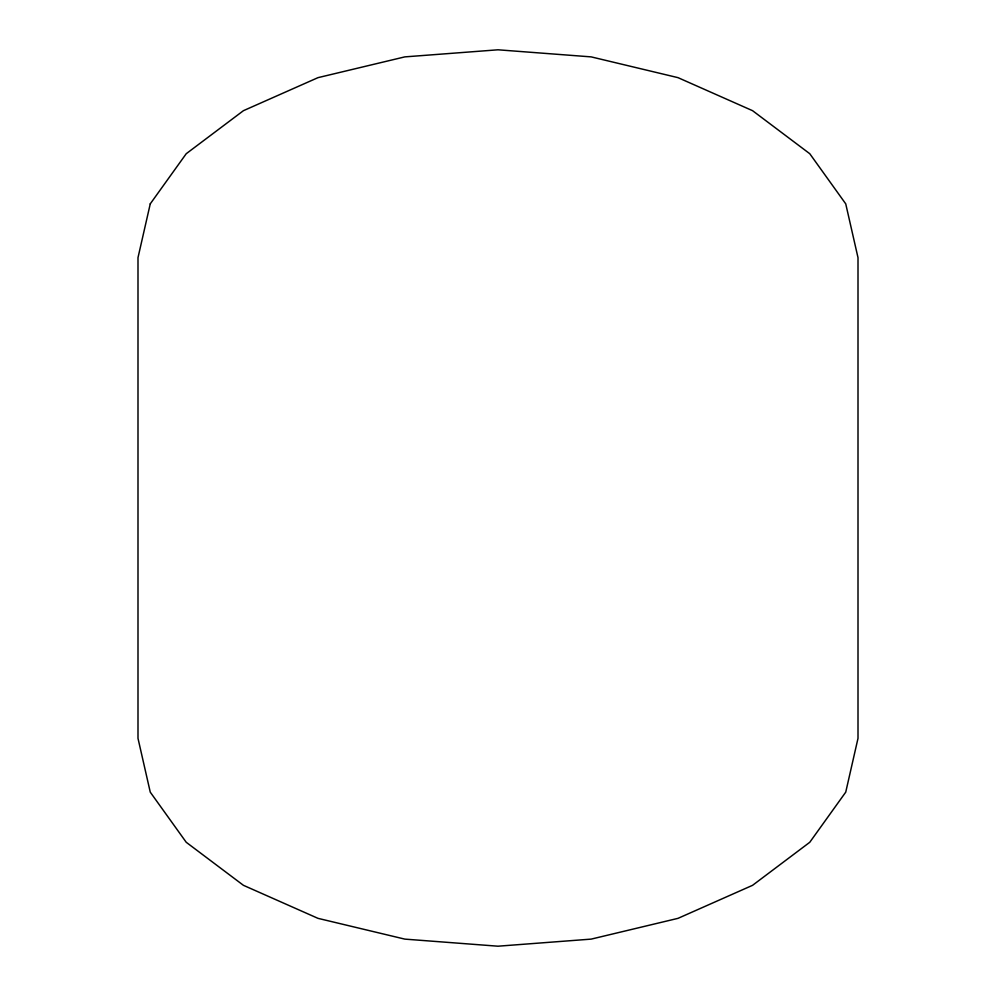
<?xml version="1.0" encoding="UTF-8"?>
<svg xmlns="http://www.w3.org/2000/svg" width="996" height="996" viewBox="0 0 996 996"><rect width="100%" height="100%" fill="white"/><g stroke="black" fill="none" stroke-linecap="round" stroke-linejoin="round"><path stroke-width="1.49" d="M150.259 203.856L137.996 257.653L137.996 738.347L150.259 792.144L186.227 842.28L243.435 885.32L317.998 918.349L404.824 939.116L498 946.2L591.176 939.116L678.002 918.349L752.565 885.32L809.773 842.28L845.741 792.144L858.004 738.347L858.004 257.653L845.741 203.856L809.773 153.72L752.565 110.681L678.002 77.651L591.176 56.884L498 49.8L404.824 56.884L317.998 77.651L243.435 110.681L186.227 153.72L150.259 203.856"/></g></svg>
